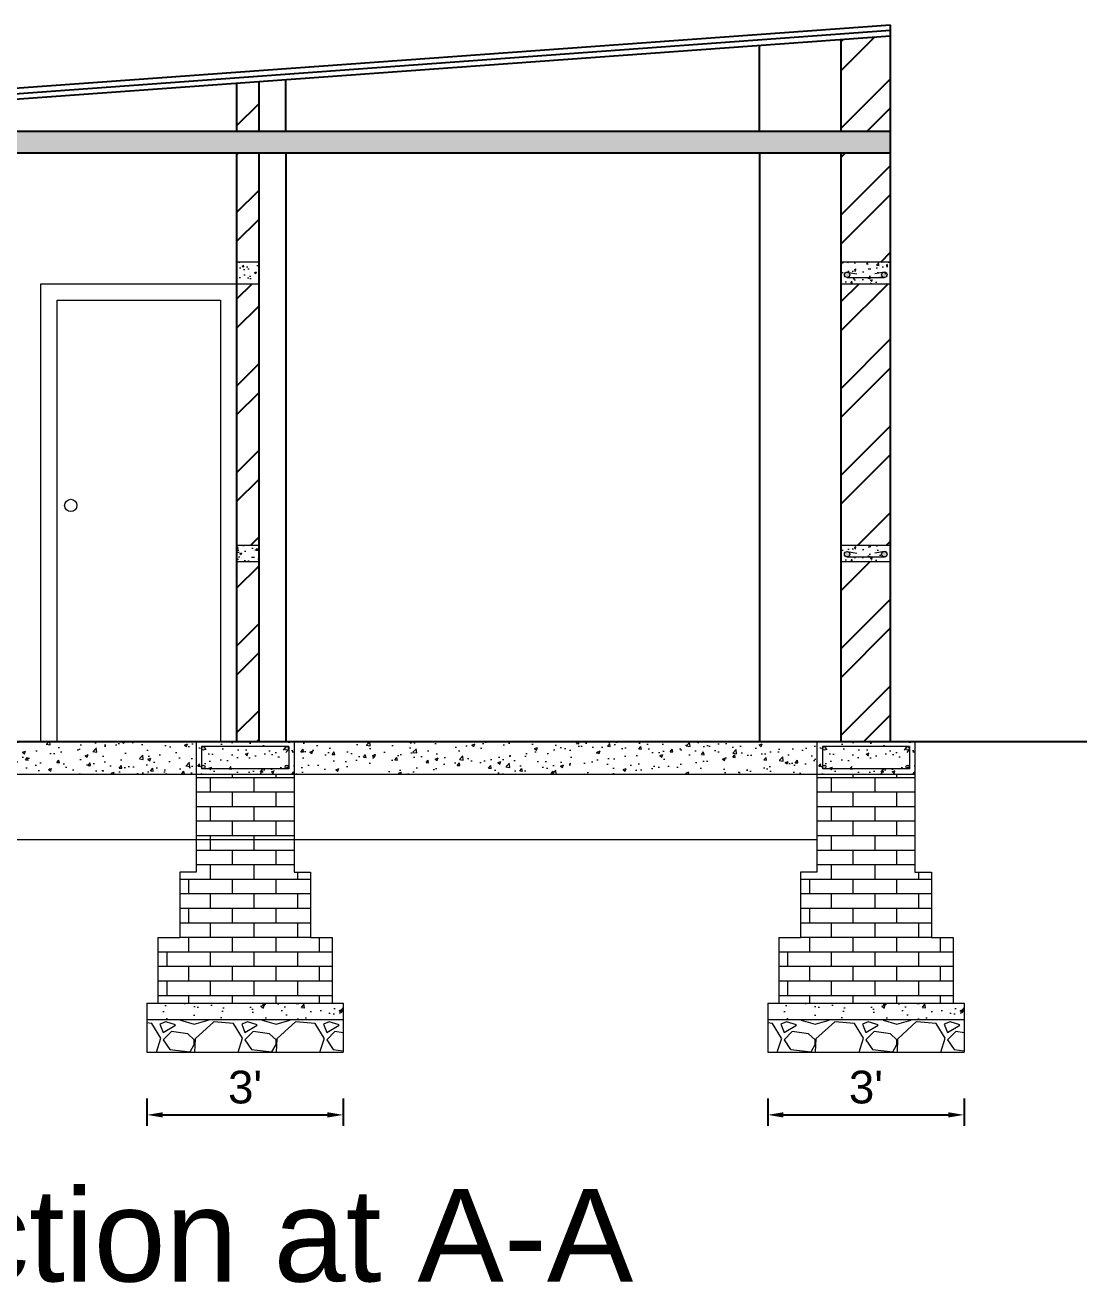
# Model space of a CAD drawing. Header units: inches. Extents: x 54699 to 80583, y -8431 to -3547.
# Drawn here: x 80002.6 to 80197.4, y -5638.9 to -5408.1 of the extents above; entities that cross this region are included whole.
import ezdxf

# ---------------------------------------------------------------- set-up
doc = ezdxf.new("R2010")
doc.units = ezdxf.units.IN
doc.header["$LTSCALE"] = 0.5
doc.header["$MEASUREMENT"] = 0
doc.header["$PDMODE"] = 66
for name, color, linetype, lineweight in [('door', 202, 'Continuous', 5), ('steps', 253, 'Continuous', 20), ('Toilet', 7, 'Continuous', 25), ('WALL - A', 1, 'Continuous', 40)]:
    doc.layers.add(name, color=color, linetype=linetype, lineweight=lineweight)
doc.styles.add('Lettring Text', font='arial.ttf')
doc.styles.get("Standard").update_dxf_attribs({"font": 'arial.ttf'})
doc.dimstyles.new('Copy of Standard', dxfattribs={"dimtxt": 6, "dimasz": 2.875, "dimexe": 2, "dimexo": 4, "dimgap": 2, "dimtad": 1, "dimdec": 0, "dimrnd": 1, "dimzin": 0, "dimdsep": 46, "dimlunit": 4, "dimtxsty": 'Lettring Text', "dimcen": 0.1, "dimclrd": 7, "dimclre": 7, "dimclrt": 7, "dimazin": 0, "dimtfac": 0.645, "dimtdec": 0, "dimtmove": 1, "dimatfit": 0, "dimfxl": 3, "dimfxlon": 1, "dimtfillclr": 256, "dimtolj": 1, "dimtzin": 0, "dimlwd": -1, "dimlwe": -1, "dimarcsym": 2})
pattern_1 = [(50, (15828.652, 110972.7023), (5.73808146, -0.50201708), [0.6, -6.6]), (355, (15828.652, 110972.702), (-1.11001067, 6.01753707), [0.48, -5.28]), (100.4514, (15829.13, 110972.6604), (4.62807505, 5.51551634), [0.50992152, -5.6091369]), (46.1842, (15828.652, 110974.302), (8.5379284, -1.3241521), [0.9, -9.9]), (96.6356, (15829.363, 110974.192), (7.47730164, 7.79294297), [0.7648823, -8.413704]), (351.1842, (15828.652, 110974.302), (7.47729556, 7.7929488), [0.72, -7.92]), (21, (15829.452, 110973.9023), (4.77525642, -3.22095113), [0.6, -6.6]), (326, (15829.452, 110973.902), (1.94652266, 5.80120036), [0.48, -5.28]), (71.4514, (15829.85, 110973.634), (6.72178103, 2.58024397), [0.50992152, -5.6091369]), (37.5, (15828.6519, 110972.7023), (0.097278843, 2.66315083), [0, -5.216, 0, -5.36, 0, -5.3]), (7.5, (15828.652, 110972.7023), (2.1045563, 3.155293695), [0, -3.056, 0, -5.096, 0, -2.02]), (327.5, (15826.8679, 110972.7023), (4.27057949, -0.180438974), [0, -2, 0, -6.24, 0, -8.28]), (317.5, (15826.068, 110972.7023), (4.66548935, 0.80083986), [0, -2.6, 0, -4.144, 0, -5.88])]
pattern_2 = [(50, (15714.7405, 110972.7023), (5.73808146, -0.50201708), [0.6, -6.6]), (355, (15714.7405, 110972.702), (-1.11001067, 6.01753707), [0.48, -5.28]), (100.4514, (15715.2187, 110972.6604), (4.62807505, 5.51551634), [0.50992152, -5.6091369]), (46.1842, (15714.7405, 110974.302), (8.5379284, -1.3241521), [0.9, -9.9]), (96.6356, (15715.452, 110974.192), (7.47730164, 7.79294297), [0.7648823, -8.413704]), (351.1842, (15714.7405, 110974.302), (7.47729556, 7.7929488), [0.72, -7.92]), (21, (15715.5405, 110973.9023), (4.77525642, -3.22095113), [0.6, -6.6]), (326, (15715.5405, 110973.902), (1.94652266, 5.80120036), [0.48, -5.28]), (71.4514, (15715.9385, 110973.634), (6.72178103, 2.58024397), [0.50992152, -5.6091369]), (37.5, (15714.7405, 110972.7023), (0.097278843, 2.66315083), [0, -5.216, 0, -5.36, 0, -5.3]), (7.5, (15714.7405, 110972.7023), (2.1045563, 3.155293695), [0, -3.056, 0, -5.096, 0, -2.02]), (327.5, (15712.9565, 110972.7023), (4.27057949, -0.180438974), [0, -2, 0, -6.24, 0, -8.28]), (317.5, (15712.1565, 110972.7023), (4.66548935, 0.80083986), [0, -2.6, 0, -4.144, 0, -5.88])]
pattern_3 = [(50, (0, 0), (5.73808146, -0.50201708), [0.6, -6.6]), (355, (0, 0), (-1.11001067, 6.01753707), [0.48, -5.28]), (100.4514445, (0.478, -0.042), (4.62807077, 5.51551993), [0.50992154, -5.6091369]), (46.1842, (0, 1.6), (8.53793065, -1.32415425), [0.9, -9.9]), (96.635635, (0.7115, 1.49), (7.4772956, 7.7929488), [0.7648827, -8.4137101]), (351.184164, (0, 1.6), (7.4772956, 7.7929488), [0.72, -7.92]), (21, (0.8, 1.2), (4.77525642, -3.22095113), [0.6, -6.6]), (326, (0.8, 1.2), (1.94652266, 5.80120036), [0.48, -5.28]), (71.451445, (1.198, 0.9316), (6.721779, 2.58024922), [0.5099215, -5.6091369]), (37.5, (0, 0), (0.09727884, 2.66315083), [0, -5.216, 0, -5.36, 0, -5.3]), (7.5, (0, 0), (2.1045563, 3.1552937), [0, -3.056, 0, -5.096, 0, -2.02]), (327.5, (-1.784, 0), (4.27057949, -0.180438974), [0, -2, 0, -6.24, 0, -8.28]), (317.5, (-2.584, 0), (4.66548935, 0.80083986), [0, -2.6, 0, -4.144, 0, -5.88])]
pattern_4 = [(50, (0, 0), (3.58630091, -0.31376067), [0.375, -4.125]), (355, (0, 0), (-0.69375667, 3.76096067), [0.3, -3.3]), (100.4514445, (0.299, -0.026), (2.89254423, 3.44719995), [0.31870096, -3.50571056]), (46.1842, (0, 1), (5.33620665, -0.8275964), [0.5625, -6.1875]), (96.6356355, (0.4447, 0.931), (4.67330973, 4.870593), [0.4780517, -5.2585688]), (351.184164, (0, 1), (4.67330973, 4.870593), [0.45, -4.95]), (21, (0.5, 0.75), (2.98453526, -2.01309445), [0.375, -4.125]), (326, (0.5, 0.75), (1.21657666, 3.62575023), [0.3, -3.3]), (71.4514447, (0.7487, 0.5822), (4.20111188, 1.61265576), [0.31870095, -3.50571056]), (37.5, (0, 0), (0.060799277, 1.66446927), [0, -3.26, 0, -3.35, 0, -3.3125]), (7.5, (0, 0), (1.315347687, 1.97205856), [0, -1.91, 0, -3.185, 0, -1.2625]), (327.5, (-1.115, 0), (2.66911218, -0.112774359), [0, -1.25, 0, -3.9, 0, -5.175]), (317.5, (-1.615, 0), (2.91593085, 0.50052491), [0, -1.625, 0, -2.59, 0, -3.675])]

# ---------------------------------------------------------------- blocks, each defined once
blk = doc.blocks.new('*D1170')
at = {"color": 7, "transparency": 16777216}
for p, q in [((80138.9, -5605.05), (80138.9, -5610.05)), ((80174.9, -5605.05), (80174.9, -5610.05)), ((80141.77, -5608.05), (80172.02, -5608.05))]:
    blk.add_line(p, q, dxfattribs=at)
at = {"color": 7, "linetype": 'ByBlock', "transparency": 16777216}
for points in [[(80141.77, -5607.57), (80141.77, -5608.53), (80138.9, -5608.05)], [(80172.02, -5607.57), (80172.02, -5608.53), (80174.9, -5608.05)]]:
    blk.add_solid(points, dxfattribs=at)
at = {"layer": 'Defpoints', "color": 0, "linetype": 'ByBlock', "transparency": 16777216}
for p in [(80138.9, -5593.52), (80174.9, -5593.52), (80174.9, -5608.05)]:
    blk.add_point(p, dxfattribs=at)
at = {"color": 7, "linetype": 'ByBlock', "lineweight": 5, "transparency": 16777216, "insert": (80156.9, -5602.99), "char_height": 6, "attachment_point": 5, "style": 'Lettring Text'}
blk.add_mtext("\\A1;3'", dxfattribs=at)
blk = doc.blocks.new('*D1172')
at = {"color": 7, "transparency": 16777216}
for p, q in [((80024.99, -5605.05), (80024.99, -5610.05)), ((80060.99, -5605.05), (80060.99, -5610.05)), ((80027.86, -5608.05), (80058.11, -5608.05))]:
    blk.add_line(p, q, dxfattribs=at)
at = {"color": 7, "linetype": 'ByBlock', "transparency": 16777216}
for points in [[(80027.86, -5607.57), (80027.86, -5608.53), (80024.99, -5608.05)], [(80058.11, -5607.57), (80058.11, -5608.53), (80060.99, -5608.05)]]:
    blk.add_solid(points, dxfattribs=at)
at = {"layer": 'Defpoints', "color": 0, "linetype": 'ByBlock', "transparency": 16777216}
for p in [(80024.99, -5593.52), (80060.99, -5593.52), (80060.99, -5608.05)]:
    blk.add_point(p, dxfattribs=at)
at = {"color": 7, "linetype": 'ByBlock', "lineweight": 5, "transparency": 16777216, "insert": (80042.99, -5602.99), "char_height": 6, "attachment_point": 5, "style": 'Lettring Text'}
blk.add_mtext("\\A1;3'", dxfattribs=at)

msp = doc.modelspace()

# ---------------------------------------------------------------- hatches: boundary and pattern name
at = {"linetype": 'ByBlock', "lineweight": 5}
h = msp.add_hatch(dxfattribs=at)
h.set_pattern_fill('AR-CONC', scale=0.5, style=0)
h.set_pattern_definition(pattern_4)
h.paths.add_polyline_path([(80045.49, -5451.52), (80041.49, -5451.52), (80041.49, -5455.52), (80045.49, -5455.52)])
h = msp.add_hatch(dxfattribs=at)
h.set_pattern_fill('AR-CONC', scale=0.5, style=0)
h.set_pattern_definition([(50, (33913.4424, 63352.2313), (3.58630091, -0.31376067), [0.375, -4.125]), (355, (33913.4424, 63352.2313), (-0.69375667, 3.76096067), [0.3, -3.3]), (100.4514, (33913.7413, 63352.205), (2.89254691, 3.44719771), [0.31870095, -3.50571056]), (46.1842, (33913.4424, 63353.2313), (5.33620524, -0.82759507), [0.5625, -6.1875]), (96.6356, (33913.887, 63353.1623), (4.67331353, 4.87058935), [0.47805144, -5.258565]), (351.1842, (33913.4424, 63353.231), (4.67330973, 4.870593), [0.45, -4.95]), (21, (33913.9424, 63352.9813), (2.98453526, -2.01309445), [0.375, -4.125]), (326, (33913.9424, 63352.9813), (1.21657666, 3.62575023), [0.3, -3.3]), (71.4514, (33914.191, 63352.8135), (4.20111314, 1.61265248), [0.31870095, -3.50571056]), (37.5, (33913.4424, 63352.2313), (0.060799277, 1.66446927), [0, -3.26, 0, -3.35, 0, -3.3125]), (7.5, (33913.4424, 63352.2313), (1.315347687, 1.97205856), [0, -1.91, 0, -3.185, 0, -1.2625]), (327.5, (33912.3274, 63352.2313), (2.66911218, -0.112774359), [0, -1.25, 0, -3.9, 0, -5.175]), (317.5, (33911.8274, 63352.2313), (2.91593085, 0.50052491), [0, -1.625, 0, -2.59, 0, -3.675])])
h.paths.add_polyline_path([(80161.37, -5451.52), (80152.37, -5451.52), (80152.37, -5455.52), (80161.37, -5455.52)])
edge = h.paths.add_edge_path(flags=16)
edge.add_arc((80160.28, -5454.16), 0.496, 180, 268.058, ccw=False)
edge.add_arc((80160.28, -5454.16), 0.496, 0, 180, ccw=False)
edge.add_arc((80160.28, -5454.16), 0.496, -91.942, 0, ccw=False)
edge.add_line((80160.27, -5454.66), (80153.47, -5454.66))
edge.add_arc((80153.45, -5454.16), 0.496, 180, 271.942, ccw=False)
edge.add_arc((80153.45, -5454.16), 0.496, 0, 180, ccw=False)
edge.add_arc((80153.45, -5454.16), 0.496, -88.058, 0, ccw=False)
edge.add_line((80153.47, -5454.66), (80160.27, -5454.66))
h = msp.add_hatch(color=7, dxfattribs=at)
h.paths.add_polyline_path([(80160.78, -5453.89, 0.414214), (80160.28, -5453.39), (80160.12, -5453.42, 0.315664), (80159.79, -5453.89, 1)])
h.paths.add_polyline_path([(80153.62, -5453.42), (80153.45, -5453.39, 0.414214), (80152.95, -5453.89, 0.404321), (80153.43, -5454.39), (80153.47, -5454.39, 0.404321), (80153.95, -5453.89, 0.315664)])
h = msp.add_hatch(dxfattribs=at)
h.set_pattern_fill('AR-CONC', scale=0.5, style=0)
h.set_pattern_definition(pattern_4)
h.paths.add_polyline_path([(80045.49, -5503.52), (80041.49, -5503.52), (80041.49, -5506.52), (80045.49, -5506.52)])
h = msp.add_hatch(dxfattribs=at)
h.set_pattern_fill('AR-CONC', scale=0.5, style=0)
h.set_pattern_definition([(50, (33913.4424, 63301.2313), (3.58630091, -0.31376067), [0.375, -4.125]), (355, (33913.4424, 63301.2313), (-0.69375667, 3.76096067), [0.3, -3.3]), (100.4514, (33913.7413, 63301.205), (2.89254691, 3.44719771), [0.31870095, -3.50571056]), (46.1842, (33913.4424, 63302.2313), (5.33620524, -0.82759507), [0.5625, -6.1875]), (96.6356, (33913.887, 63302.1623), (4.67331353, 4.87058935), [0.47805144, -5.258565]), (351.1842, (33913.4424, 63302.231), (4.67330973, 4.870593), [0.45, -4.95]), (21, (33913.9424, 63301.9813), (2.98453526, -2.01309445), [0.375, -4.125]), (326, (33913.9424, 63301.9813), (1.21657666, 3.62575023), [0.3, -3.3]), (71.4514, (33914.191, 63301.8135), (4.20111314, 1.61265248), [0.31870095, -3.50571056]), (37.5, (33913.4424, 63301.2313), (0.060799277, 1.66446927), [0, -3.26, 0, -3.35, 0, -3.3125]), (7.5, (33913.4424, 63301.2313), (1.315347687, 1.97205856), [0, -1.91, 0, -3.185, 0, -1.2625]), (327.5, (33912.3274, 63301.2313), (2.66911218, -0.112774359), [0, -1.25, 0, -3.9, 0, -5.175]), (317.5, (33911.8274, 63301.2313), (2.91593085, 0.50052491), [0, -1.625, 0, -2.59, 0, -3.675])])
h.paths.add_polyline_path([(80161.37, -5503.52), (80152.37, -5503.52), (80152.37, -5506.52), (80161.37, -5506.52)])
h.paths.add_polyline_path([(80160.27, -5505.66, -0.404321), (80159.79, -5505.16, -1), (80160.78, -5505.16, -0.424176), (80160.27, -5505.66), (80153.47, -5505.66, -0.424176), (80152.95, -5505.16, -1), (80153.95, -5505.16, -0.404321), (80153.47, -5505.66)], flags=16)
h = msp.add_hatch(color=7, dxfattribs=at)
h.paths.add_polyline_path([(80160.78, -5505.16, 0.414214), (80160.28, -5504.67), (80160.12, -5504.7, 0.315664), (80159.79, -5505.16, 1)])
h.paths.add_polyline_path([(80153.62, -5504.7), (80153.45, -5504.67, 0.414214), (80152.95, -5505.16, 0.404321), (80153.43, -5505.66), (80153.47, -5505.66, 0.404321), (80153.95, -5505.16, 0.315664)])
at = {"layer": 'door', "ltscale": 0.5}
h = msp.add_hatch(dxfattribs=at)
h.set_pattern_fill('AR-CONC', color=256, scale=0.8, style=0)
h.set_pattern_definition(pattern_3)
h.paths.add_polyline_path([(80161.43, -5427.52), (79920.49, -5427.52), (79920.49, -5431.52), (80161.43, -5431.52)])
h = msp.add_hatch(dxfattribs=at)
h.set_pattern_fill('AR-CONC', color=256, scale=0.8, style=0)
h.set_pattern_definition(pattern_2)
h.paths.add_polyline_path([(80051.99, -5539.52), (80033.99, -5539.52), (80033.99, -5545.52), (80051.99, -5545.52), (80051.99, -5540.47)])
h.paths.add_polyline_path([(80050.99, -5540.47), (80050.99, -5544.52), (80034.99, -5544.52), (80034.99, -5540.47), (80035.29, -5540.47, -0.049683), (80035.36, -5540.47)], flags=16)
h.paths.add_polyline_path([(80050.98, -5540.81, -1), (80050.31, -5540.81, -1)], flags=0)
h.paths.add_polyline_path([(80050.99, -5544.19, -1), (80050.32, -5544.19, -1)], flags=16)
h.paths.add_polyline_path([(80035.66, -5544.19, -1), (80034.99, -5544.19, -1)], flags=16)
h = msp.add_hatch(dxfattribs=at)
h.set_pattern_fill('AR-CONC', color=256, scale=0.8, style=0)
h.set_pattern_definition(pattern_2)
h.paths.add_polyline_path([(80050.99, -5540.47), (80034.99, -5540.47), (80034.99, -5544.52), (80050.99, -5544.52)])
h = msp.add_hatch(color=256, dxfattribs=at)
h.paths.add_polyline_path([(80035.66, -5540.8, 0.385424), (80035.36, -5540.47), (80035.29, -5540.47, 0.385424), (80034.99, -5540.8, 1)])
h.paths.add_polyline_path([(80034.99, -5544.19, 1), (80035.66, -5544.19, 1)])
h.paths.add_polyline_path([(80050.31, -5540.81, 1), (80050.98, -5540.81, 1)])
h.paths.add_polyline_path([(80050.32, -5544.19, 1), (80050.99, -5544.19, 1)])
h = msp.add_hatch(dxfattribs=at)
h.set_pattern_fill('AR-CONC', color=256, scale=0.8, style=0)
h.set_pattern_definition(pattern_1)
h.paths.add_polyline_path([(80165.9, -5539.52), (80147.9, -5539.52), (80147.9, -5545.52), (80165.9, -5545.52), (80165.9, -5540.47)])
h.paths.add_polyline_path([(80164.9, -5540.47), (80164.9, -5544.52), (80148.9, -5544.52), (80148.9, -5540.47), (80149.2, -5540.47, -0.049683), (80149.27, -5540.47)], flags=16)
h.paths.add_polyline_path([(80164.89, -5540.81, -1), (80164.22, -5540.81, -1)], flags=0)
h.paths.add_polyline_path([(80164.9, -5544.19, -1), (80164.23, -5544.19, -1)], flags=16)
h.paths.add_polyline_path([(80149.57, -5544.19, -1), (80148.9, -5544.19, -1)], flags=16)
h = msp.add_hatch(dxfattribs=at)
h.set_pattern_fill('AR-CONC', color=256, scale=0.8, style=0)
h.set_pattern_definition(pattern_1)
h.paths.add_polyline_path([(80164.9, -5540.47), (80148.9, -5540.47), (80148.9, -5544.52), (80164.9, -5544.52)])
h = msp.add_hatch(color=256, dxfattribs=at)
h.paths.add_polyline_path([(80149.57, -5540.8, 0.385424), (80149.27, -5540.47), (80149.2, -5540.47, 0.385424), (80148.9, -5540.8, 1)])
h.paths.add_polyline_path([(80148.9, -5544.19, 1), (80149.57, -5544.19, 1)])
h.paths.add_polyline_path([(80164.22, -5540.81, 1), (80164.89, -5540.81, 1)])
h.paths.add_polyline_path([(80164.23, -5544.19, 1), (80164.9, -5544.19, 1)])
at = {"layer": 'door', "ltscale": 0.5, "transparency": 33554648}
h = msp.add_hatch(dxfattribs=at)
h.set_pattern_fill('AR-BRSTD', color=256)
h.set_pattern_definition([(0, (-75359.3334, 21347.908), (0, 2.667), []), (90, (-75359.3334, 21347.908), (-4, 2.667), [2.667, -2.667])])
h.paths.add_polyline_path([(80051.99, -5545.52), (80033.99, -5545.52), (80033.99, -5563.52), (80051.99, -5563.52)])
h.paths.add_polyline_path([(80054.99, -5563.52), (80030.99, -5563.52), (80030.99, -5575.52), (80051.99, -5575.52), (80054.99, -5575.52)])
h.paths.add_polyline_path([(80058.99, -5575.52), (80051.99, -5575.52), (80030.99, -5575.52), (80026.99, -5575.52), (80026.99, -5587.52), (80058.99, -5587.52)])
h = msp.add_hatch(dxfattribs=at)
h.set_pattern_fill('AR-BRSTD', color=256)
h.set_pattern_definition([(0, (-75245.422, 21347.908), (0, 2.667), []), (90, (-75245.422, 21347.908), (-4, 2.667), [2.667, -2.667])])
h.paths.add_polyline_path([(80165.9, -5545.52), (80147.9, -5545.52), (80147.9, -5563.52), (80165.9, -5563.52)])
h.paths.add_polyline_path([(80168.9, -5563.52), (80144.9, -5563.52), (80144.9, -5575.52), (80165.9, -5575.52), (80168.9, -5575.52)])
h.paths.add_polyline_path([(80172.9, -5575.52), (80165.9, -5575.52), (80144.9, -5575.52), (80140.9, -5575.52), (80140.9, -5587.52), (80172.9, -5587.52)])
at = {"layer": 'door', "ltscale": 0.5}
h = msp.add_hatch(dxfattribs=at)
h.set_pattern_fill('AR-CONC', color=256, style=0)
h.set_pattern_definition([(50, (75275.248, 62855.361), (7.17260183, -0.62752135), [0.75, -8.25]), (355, (75275.248, 62855.361), (-1.3875133, 7.5219213), [0.6, -6.6]), (100.4514, (75275.846, 62855.3086), (5.7850938, 6.8943954), [0.6374019, -7.0114211]), (46.1842, (75275.248, 62857.361), (10.6724105, -1.6551901), [1.125, -12.375]), (96.6356, (75276.137, 62857.223), (9.346627, 9.7411787), [0.9561029, -10.51713]), (351.1842, (75275.248, 62857.361), (9.3466195, 9.741186), [0.9, -9.9]), (21, (75276.248, 62856.861), (5.9690705, -4.0261889), [0.75, -8.25]), (326, (75276.248, 62856.861), (2.4331533, 7.25150045), [0.6, -6.6]), (71.4514, (75276.7454, 62856.5254), (8.4022263, 3.225305), [0.6374019, -7.0114211]), (37.5, (75275.248, 62855.361), (0.12159855, 3.32893854), [0, -6.52, 0, -6.7, 0, -6.625]), (7.5, (75275.248, 62855.361), (2.63069537, 3.94411712), [0, -3.82, 0, -6.37, 0, -2.525]), (327.5, (75273.018, 62855.361), (5.33822436, -0.22554872), [0, -2.5, 0, -7.8, 0, -10.35]), (317.5, (75272.018, 62855.361), (5.8318617, 1.00104982), [0, -3.25, 0, -5.18, 0, -7.35])])
h.paths.add_polyline_path([(80060.99, -5587.52), (80024.99, -5587.52), (80024.99, -5590.52), (80060.99, -5590.52)])
h = msp.add_hatch(dxfattribs=at)
h.set_pattern_fill('AR-CONC', color=256, style=0)
h.set_pattern_definition([(50, (75389.1593, 62855.361), (7.17260183, -0.62752135), [0.75, -8.25]), (355, (75389.159, 62855.361), (-1.3875133, 7.5219213), [0.6, -6.6]), (100.4514, (75389.757, 62855.3086), (5.7850938, 6.8943954), [0.6374019, -7.0114211]), (46.1842, (75389.159, 62857.361), (10.6724105, -1.6551901), [1.125, -12.375]), (96.6356, (75390.049, 62857.223), (9.346627, 9.7411787), [0.9561029, -10.51713]), (351.1842, (75389.159, 62857.361), (9.3466195, 9.741186), [0.9, -9.9]), (21, (75390.1593, 62856.861), (5.9690705, -4.0261889), [0.75, -8.25]), (326, (75390.159, 62856.861), (2.4331533, 7.25150045), [0.6, -6.6]), (71.4514, (75390.657, 62856.5254), (8.4022263, 3.225305), [0.6374019, -7.0114211]), (37.5, (75389.1593, 62855.361), (0.12159855, 3.32893854), [0, -6.52, 0, -6.7, 0, -6.625]), (7.5, (75389.1593, 62855.361), (2.63069537, 3.94411712), [0, -3.82, 0, -6.37, 0, -2.525]), (327.5, (75386.9293, 62855.361), (5.33822436, -0.22554872), [0, -2.5, 0, -7.8, 0, -10.35]), (317.5, (75385.9293, 62855.361), (5.8318617, 1.00104982), [0, -3.25, 0, -5.18, 0, -7.35])])
h.paths.add_polyline_path([(80174.9, -5587.52), (80138.9, -5587.52), (80138.9, -5590.52), (80174.9, -5590.52)])
at = {"layer": 'door', "ltscale": 0.5, "transparency": 33554648}
h = msp.add_hatch(dxfattribs=at)
h.set_pattern_fill('GRAVEL', color=256, scale=15)
h.set_pattern_definition([(228.0127875, (-281155.6266, 25191.3475), (-120, -135), [2.01804, -199.7863207]), (184.96974073, (-281156.9766, 25189.8475), (180, 15), [3.46302, -342.8388714]), (132.51044708, (-281160.4266, 25189.5475), (150, -165), [2.44182, -241.74048894]), (267.273689, (-281166.2766, 25185.7975), (15, 300), [3.15357, -312.2033706]), (292.83365418, (-281166.4266, 25182.6475), (-75, 180), [3.092325, -306.1405969]), (357.273689, (-281165.2266, 25179.7975), (-300, 15), [3.15357, -312.2033706]), (37.69424047, (-281162.0766, 25179.6475), (-195, -150), [4.170435, -412.87272823]), (72.25532837, (-281158.7766, 25182.1975), (105, 330), [3.93732, -389.79482245]), (121.42956562, (-281157.5766, 25185.9475), (-120, 195), [3.16425, -313.26109665]), (175.2363583, (-281159.2266, 25188.6475), (165, -15), [3.61248, -177.0114387]), (222.3974378, (-281162.8266, 25188.9475), (-180, -165), [4.67172, -462.5006251]), (138.81407483, (-281151.4266, 25185.6475), (-105, 90), [1.594515, -157.8576722]), (171.4692344, (-281152.6266, 25186.6975), (195, -30), [3.033555, -300.32267124]), (225, (-281155.627, 25187.148), (-2e-15, -15), [2.121315, -19.09188844]), (203.1985905, (-281156.6766, 25188.9475), (75, 30), [1.14237, -113.0942266]), (291.8014095, (-281157.7266, 25188.4975), (-15, 45), [1.615545, -79.1619271]), (30.9637565, (-281157.1266, 25186.9975), (45, 30), [2.623935, -84.8403434]), (161.5650512, (-281154.8766, 25188.3475), (30, -15), [1.897365, -45.5367999]), (16.38954033, (-281166.4266, 25188.4975), (150, 45), [2.658, -263.1426772]), (70.34617594, (-281163.8766, 25189.2475), (-60, -165), [2.229915, -220.7611162]), (293.1985905, (-281154.8766, 25191.3475), (-30, 75), [2.284725, -111.9518716]), (343.61045967, (-281153.9766, 25189.2475), (-150, 45), [2.658, -263.1426772]), (339.4439548, (-281166.4266, 25179.1975), (-75, 30), [2.5632, -125.5968562]), (294.77514057, (-281164.0266, 25178.2975), (-75, 165), [2.14767, -212.61964595]), (66.8014095, (-281154.7266, 25176.3475), (30, 75), [2.284725, -111.9518716]), (17.35402464, (-281153.8266, 25178.4475), (-195, -60), [2.514465, -248.9313542]), (69.4439548, (-281162.0766, 25176.3475), (-30, -75), [1.2816, -126.8784562]), (101.3099325, (-281155.6266, 25176.3475), (-15, 60), [0.76485, -75.7204427]), (165.9637565, (-281155.7766, 25177.0975), (45, -15), [3.092325, -58.7542594]), (186.00900596, (-281158.7766, 25177.8475), (150, 15), [2.86575, -283.7088476]), (303.6900675, (-281157.1266, 25185.6475), (-15, 30), [2.16333, -51.91993913]), (353.15722659, (-281155.9266, 25183.8475), (255, -30), [3.77691, -373.91343936]), (60.9453959, (-281152.1766, 25183.3975), (-60, -105), [1.54434, -152.8901121]), (90, (-281151.427, 25184.748), (-15, 15), [0.9, -14.1]), (120.25643716, (-281159.0766, 25178.2975), (60, -105), [2.08386, -206.30279984]), (48.0127875, (-281160.1266, 25180.0975), (120, 135), [4.03608, -197.7682807]), (0, (-281157.427, 25183.098), (15, 15), [3.9, -11.1]), (325.30484647, (-281153.5266, 25183.0975), (150, -105), [2.37171, -234.7991145]), (254.0546041, (-281151.5766, 25181.7475), (-15, -60), [2.18403, -107.01761834]), (207.64597536, (-281152.1766, 25179.6475), (-285, -150), [3.555975, -352.04211273]), (175.42607874, (-281155.3266, 25177.9975), (-195, 15), [3.761985, -372.4361011])])
h.paths.add_polyline_path([(80060.99, -5590.52), (80024.99, -5590.52), (80024.99, -5596.52), (80060.99, -5596.52)])
h = msp.add_hatch(dxfattribs=at)
h.set_pattern_fill('GRAVEL', color=256, scale=15)
h.set_pattern_definition([(228.0127875, (-281041.7153, 25191.3475), (-120, -135), [2.01804, -199.7863207]), (184.96974073, (-281043.0653, 25189.8475), (180, 15), [3.46302, -342.8388714]), (132.51044708, (-281046.5153, 25189.5475), (150, -165), [2.44182, -241.74048894]), (267.273689, (-281052.3653, 25185.7975), (15, 300), [3.15357, -312.2033706]), (292.83365418, (-281052.5153, 25182.6475), (-75, 180), [3.092325, -306.1405969]), (357.273689, (-281051.3153, 25179.7975), (-300, 15), [3.15357, -312.2033706]), (37.69424047, (-281048.1653, 25179.6475), (-195, -150), [4.170435, -412.87272823]), (72.25532837, (-281044.8653, 25182.1975), (105, 330), [3.93732, -389.79482245]), (121.42956562, (-281043.6653, 25185.9475), (-120, 195), [3.16425, -313.26109665]), (175.2363583, (-281045.3153, 25188.6475), (165, -15), [3.61248, -177.0114387]), (222.3974378, (-281048.9153, 25188.9475), (-180, -165), [4.67172, -462.5006251]), (138.81407483, (-281037.5153, 25185.6475), (-105, 90), [1.594515, -157.8576722]), (171.4692344, (-281038.7153, 25186.6975), (195, -30), [3.033555, -300.32267124]), (225, (-281041.715, 25187.148), (-2e-15, -15), [2.121315, -19.09188844]), (203.1985905, (-281042.7653, 25188.9475), (75, 30), [1.14237, -113.0942266]), (291.8014095, (-281043.8153, 25188.4975), (-15, 45), [1.615545, -79.1619271]), (30.9637565, (-281043.2153, 25186.9975), (45, 30), [2.623935, -84.8403434]), (161.5650512, (-281040.9653, 25188.3475), (30, -15), [1.897365, -45.5367999]), (16.38954033, (-281052.5153, 25188.4975), (150, 45), [2.658, -263.1426772]), (70.34617594, (-281049.9653, 25189.2475), (-60, -165), [2.229915, -220.7611162]), (293.1985905, (-281040.9653, 25191.3475), (-30, 75), [2.284725, -111.9518716]), (343.61045967, (-281040.0653, 25189.2475), (-150, 45), [2.658, -263.1426772]), (339.4439548, (-281052.5153, 25179.1975), (-75, 30), [2.5632, -125.5968562]), (294.77514057, (-281050.1153, 25178.2975), (-75, 165), [2.14767, -212.61964595]), (66.8014095, (-281040.8153, 25176.3475), (30, 75), [2.284725, -111.9518716]), (17.35402464, (-281039.9153, 25178.4475), (-195, -60), [2.514465, -248.9313542]), (69.4439548, (-281048.1653, 25176.3475), (-30, -75), [1.2816, -126.8784562]), (101.3099325, (-281041.7153, 25176.3475), (-15, 60), [0.76485, -75.7204427]), (165.9637565, (-281041.8653, 25177.0975), (45, -15), [3.092325, -58.7542594]), (186.00900596, (-281044.8653, 25177.8475), (150, 15), [2.86575, -283.7088476]), (303.6900675, (-281043.2153, 25185.6475), (-15, 30), [2.16333, -51.91993913]), (353.15722659, (-281042.0153, 25183.8475), (255, -30), [3.77691, -373.91343936]), (60.9453959, (-281038.2653, 25183.3975), (-60, -105), [1.54434, -152.8901121]), (90, (-281037.515, 25184.748), (-15, 15), [0.9, -14.1]), (120.25643716, (-281045.1653, 25178.2975), (60, -105), [2.08386, -206.30279984]), (48.0127875, (-281046.2153, 25180.0975), (120, 135), [4.03608, -197.7682807]), (0, (-281043.515, 25183.098), (15, 15), [3.9, -11.1]), (325.30484647, (-281039.6153, 25183.0975), (150, -105), [2.37171, -234.7991145]), (254.0546041, (-281037.6653, 25181.7475), (-15, -60), [2.18403, -107.01761834]), (207.64597536, (-281038.2653, 25179.6475), (-285, -150), [3.555975, -352.04211273]), (175.42607874, (-281041.4153, 25177.9975), (-195, 15), [3.761985, -372.4361011])])
h.paths.add_polyline_path([(80174.9, -5590.52), (80138.9, -5590.52), (80138.9, -5596.52), (80174.9, -5596.52)])
at = {"layer": 'steps', "ltscale": 0.3}
h = msp.add_hatch(dxfattribs=at)
h.set_pattern_fill('AR-CONC', scale=0.8, style=0)
h.set_pattern_definition(pattern_3)
h.paths.add_polyline_path([(80033.99, -5539.52), (79933.99, -5539.52), (79933.99, -5545.52), (80033.99, -5545.52)])
h = msp.add_hatch(dxfattribs=at)
h.set_pattern_fill('AR-CONC', scale=0.8, style=0)
h.set_pattern_definition(pattern_3)
h.paths.add_polyline_path([(80147.9, -5539.52), (80051.99, -5539.52), (80051.99, -5545.52), (80147.9, -5545.52)])
at = {"layer": 'WALL - A', "lineweight": 25}
h = msp.add_hatch(dxfattribs=at)
h.set_pattern_fill('ANSI32', color=256, scale=30, style=0)
h.paths.add_polyline_path([(80161.43, -5410.08), (80152.37, -5410.74), (80152.37, -5427.52), (80161.43, -5427.52)])
h = msp.add_hatch(dxfattribs=at)
h.set_pattern_fill('ANSI32', color=256, scale=30, style=0)
h.paths.add_polyline_path([(80045.49, -5418.47), (80041.49, -5418.76), (80041.49, -5427.52), (80045.49, -5427.52)])
h = msp.add_hatch(dxfattribs=at)
h.set_pattern_fill('ANSI32', color=256, scale=30, style=0)
h.paths.add_polyline_path([(80045.49, -5431.52), (80041.49, -5431.52), (80041.49, -5451.52), (80045.49, -5451.52)])
h = msp.add_hatch(dxfattribs=at)
h.set_pattern_fill('ANSI32', color=256, scale=30, style=0)
h.paths.add_polyline_path([(80161.43, -5431.52), (80152.37, -5431.52), (80152.37, -5451.52), (80161.43, -5451.52)])
h = msp.add_hatch(dxfattribs=at)
h.set_pattern_fill('ANSI32', color=256, scale=30, style=0)
h.paths.add_polyline_path([(80045.49, -5455.52), (80041.49, -5455.52), (80041.49, -5503.52), (80045.49, -5503.52)])
h = msp.add_hatch(dxfattribs=at)
h.set_pattern_fill('ANSI32', color=256, scale=30, style=0)
h.paths.add_polyline_path([(80161.43, -5455.52), (80152.37, -5455.52), (80152.37, -5503.52), (80161.43, -5503.52)])
h = msp.add_hatch(dxfattribs=at)
h.set_pattern_fill('ANSI32', color=256, scale=30, style=0)
h.paths.add_polyline_path([(80045.49, -5506.52), (80041.49, -5506.52), (80041.49, -5539.52), (80045.49, -5539.52)])
h = msp.add_hatch(dxfattribs=at)
h.set_pattern_fill('ANSI32', color=256, scale=30, style=0)
h.paths.add_polyline_path([(80161.43, -5506.52), (80152.37, -5506.52), (80152.37, -5539.52), (80161.43, -5539.52)])

# ---------------------------------------------------------------- linework, layer by layer
at = {"color": 7, "linetype": 'ByBlock', "lineweight": 5}
for p, q in [((80041.49, -5451.52), (80045.49, -5451.52)), ((80152.37, -5451.52), (80161.37, -5451.52)), ((80153.45, -5453.39), (80155.2, -5453.7)), ((80160.28, -5453.39), (80158.54, -5453.7)), ((80041.49, -5455.52), (80045.49, -5455.52)), ((80041.49, -5455.52), (80045.49, -5455.52)), ((80152.37, -5455.52), (80161.37, -5455.52)), ((80152.37, -5455.52), (80161.37, -5455.52)), ((80153.43, -5454.39), (80160.28, -5454.39)), ((80041.49, -5503.52), (80045.49, -5503.52)), ((80152.37, -5503.52), (80161.37, -5503.52)), ((80041.49, -5506.52), (80045.49, -5506.52)), ((80041.49, -5506.52), (80045.49, -5506.52)), ((80152.37, -5506.52), (80161.37, -5506.52)), ((80152.37, -5506.52), (80161.37, -5506.52)), ((80153.43, -5505.66), (80160.28, -5505.66)), ((80153.45, -5504.67), (80155.2, -5504.97)), ((80160.28, -5504.67), (80158.54, -5504.97))]:
    msp.add_line(p, q, dxfattribs=at)
at = {"color": 7, "linetype": 'ByBlock', "lineweight": 5, "ltscale": 10}
msp.add_line((79933.99, -5557.53), (80147.9, -5557.51), dxfattribs=at)
at = {"color": 7, "linetype": 'ByBlock', "lineweight": 5}
for centre in [(80153.45, -5453.89), (80160.28, -5453.89), (80153.45, -5505.16), (80160.28, -5505.16)]:
    msp.add_circle(centre, 0.496, dxfattribs=at)
at = {"layer": 'door', "ltscale": 0.5}
for p, q in [((80033.99, -5539.52), (80051.99, -5539.52)), ((80033.99, -5539.52), (80033.99, -5563.52)), ((80050.99, -5540.47), (80034.99, -5540.47)), ((80034.99, -5540.47), (80034.99, -5544.52)), ((80038.49, -5539.52), (80047.49, -5539.52)), ((80038.49, -5539.52), (80047.49, -5539.52)), ((80047.49, -5539.52), (80038.49, -5539.52)), ((80038.49, -5539.52), (80047.49, -5539.52)), ((80047.49, -5539.52), (80038.49, -5539.52)), ((80050.48, -5540.47), (80049.98, -5541.12)), ((80050.99, -5540.92), (80050.48, -5541.57)), ((80050.99, -5540.47), (80050.99, -5544.52)), ((80051.99, -5539.52), (80051.99, -5563.52)), ((80147.9, -5539.52), (80165.9, -5539.52)), ((80147.9, -5539.52), (80147.9, -5563.52)), ((80164.9, -5540.47), (80148.9, -5540.47)), ((80148.9, -5540.47), (80148.9, -5544.52)), ((80152.4, -5539.52), (80161.4, -5539.52)), ((80152.4, -5539.52), (80161.4, -5539.52)), ((80161.4, -5539.52), (80152.4, -5539.52)), ((80152.4, -5539.52), (80161.4, -5539.52)), ((80161.4, -5539.52), (80152.4, -5539.52)), ((80164.39, -5540.47), (80163.9, -5541.12)), ((80164.9, -5540.92), (80164.39, -5541.57)), ((80164.9, -5540.47), (80164.9, -5544.52)), ((80165.9, -5539.52), (80165.9, -5563.52)), ((79920.49, -5545.52), (80161.4, -5545.52)), ((80033.99, -5545.52), (80051.99, -5545.52)), ((80050.99, -5544.52), (80034.99, -5544.52)), ((80147.9, -5545.52), (80165.9, -5545.52)), ((80164.9, -5544.52), (80148.9, -5544.52)), ((80030.99, -5563.52), (80030.99, -5575.52)), ((80033.99, -5563.52), (80030.99, -5563.52)), ((80051.99, -5563.52), (80054.99, -5563.52)), ((80054.99, -5563.52), (80054.99, -5575.52)), ((80144.9, -5563.52), (80144.9, -5575.52)), ((80147.9, -5563.52), (80144.9, -5563.52)), ((80165.9, -5563.52), (80168.9, -5563.52)), ((80168.9, -5563.52), (80168.9, -5575.52)), ((80026.99, -5575.52), (80030.99, -5575.52)), ((80026.99, -5575.52), (80026.99, -5587.52)), ((80054.99, -5575.52), (80058.99, -5575.52)), ((80058.99, -5575.52), (80058.99, -5587.52)), ((80140.9, -5575.52), (80144.9, -5575.52)), ((80140.9, -5575.52), (80140.9, -5587.52)), ((80168.9, -5575.52), (80172.9, -5575.52)), ((80172.9, -5575.52), (80172.9, -5587.52)), ((80024.99, -5587.52), (80060.99, -5587.52)), ((80024.99, -5587.52), (80024.99, -5596.52)), ((80060.99, -5587.52), (80060.99, -5596.52)), ((80138.9, -5587.52), (80174.9, -5587.52)), ((80138.9, -5587.52), (80138.9, -5596.52)), ((80174.9, -5587.52), (80174.9, -5596.52)), ((80024.99, -5590.52), (80060.99, -5590.52)), ((80138.9, -5590.52), (80174.9, -5590.52)), ((80024.99, -5596.52), (80060.99, -5596.52)), ((80138.9, -5596.52), (80174.9, -5596.52))]:
    msp.add_line(p, q, dxfattribs=at)
for centre, radius in [((80011, -5496.21), 1.12), ((80035.32, -5540.8), 0.335), ((80050.65, -5540.81), 0.335), ((80149.23, -5540.8), 0.335), ((80164.56, -5540.81), 0.335), ((80035.32, -5544.19), 0.335), ((80050.65, -5544.19), 0.335), ((80149.23, -5544.19), 0.335), ((80164.56, -5544.19), 0.335)]:
    msp.add_circle(centre, radius, dxfattribs=at)
at = {"layer": 'steps', "color": 7, "ltscale": 0.3}
for p, q in [((80005.49, -5539.52), (80005.49, -5455.52)), ((80005.49, -5455.52), (80041.49, -5455.52)), ((80041.49, -5455.52), (80041.49, -5539.52)), ((80008.49, -5539.52), (80008.49, -5458.52)), ((80008.49, -5458.52), (80038.49, -5458.52)), ((80038.49, -5458.52), (80038.49, -5539.52))]:
    msp.add_line(p, q, dxfattribs=at)
at = {"layer": 'Toilet'}
for p, q in [((80161.43, -5408.07), (79890.49, -5427.69)), ((80161.43, -5409.08), (79890.49, -5428.69)), ((80161.43, -5539.52), (80161.43, -5408.07)), ((80161.43, -5410.08), (79890.49, -5429.69)), ((80137.38, -5427.52), (80137.38, -5411.82)), ((80152.37, -5427.52), (80152.37, -5410.74)), ((80041.49, -5427.52), (80041.49, -5418.76)), ((80045.49, -5418.47), (80045.49, -5427.52)), ((80050.49, -5427.52), (80050.49, -5418.11)), ((79920.49, -5427.52), (80161.43, -5427.52)), ((79920.49, -5431.52), (80161.43, -5431.52)), ((80041.49, -5539.52), (80041.49, -5431.52)), ((80045.49, -5431.52), (80045.49, -5539.52)), ((80050.49, -5431.52), (80050.49, -5539.52)), ((80137.38, -5431.52), (80137.38, -5539.52)), ((80152.37, -5539.52), (80152.37, -5431.52)), ((79920.49, -5539.52), (80161.43, -5539.52)), ((80038.46, -5539.52), (80047.52, -5539.52)), ((80152.37, -5539.52), (80161.43, -5539.52)), ((80161.43, -5539.52), (80197.43, -5539.52))]:
    msp.add_line(p, q, dxfattribs=at)

# ---------------------------------------------------------------- texts
at = {"color": 7, "linetype": 'ByBlock', "lineweight": 5, "insert": (80038.31, -5625.25), "char_height": 6, "width": 232.9624, "attachment_point": 5}
msp.add_mtext('{\\fArial CE|b0|i0|c238|p34;\\P\\fArial CE|b0|i0|c0|p34;\\H2.8333x;Section at A-A}', dxfattribs=at)

# ---------------------------------------------------------------- dimensions: what is measured, and where the dimension line sits
at = {"color": 7, "linetype": 'ByBlock', "lineweight": 5}
for base, p1, p2, picture, middle in [((80060.99, -5608.05), (80024.99, -5593.52), (80060.99, -5593.52), '*D1172', (80042.99, -5602.99)), ((80174.9, -5608.05), (80138.9, -5593.52), (80174.9, -5593.52), '*D1170', (80156.9, -5602.99))]:
    dim = msp.add_linear_dim(base=base, p1=p1, p2=p2, dimstyle='Copy of Standard', dxfattribs=at)
    dim.commit()
    dim.dimension.update_dxf_attribs({"geometry": picture, "text_midpoint": middle})

doc.saveas('drawing.dxf')
